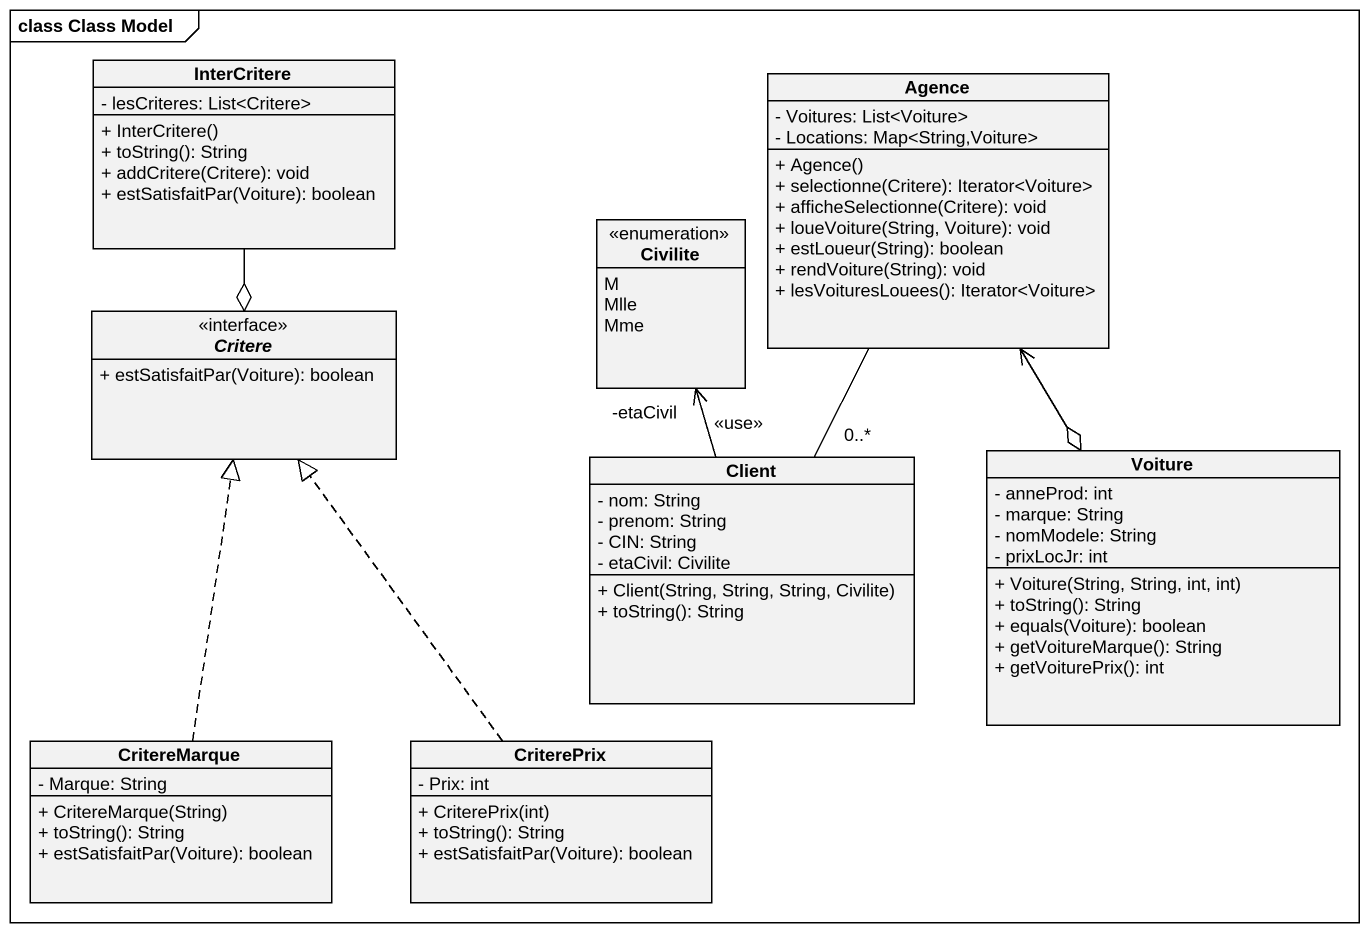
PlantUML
@startuml
mainframe class Class Model
hide circle
hide empty members
skinparam classAttributeIconSize 0
class InterCritere {
  - lesCriteres: List<Critere>
  + InterCritere()
  + toString(): String
  + addCritere(Critere): void
  + estSatisfaitPar(Voiture): boolean
}
class Agence {
  - Voitures: List<Voiture>
  - Locations: Map<String,Voiture>
  + Agence()
  + selectionne(Critere): Iterator<Voiture>
  + afficheSelectionne(Critere): void
  + loueVoiture(String, Voiture): void
  + estLoueur(String): boolean
  + rendVoiture(String): void
  + lesVoituresLouees(): Iterator<Voiture>
}
enum Civilite {
  M
  Mlle
  Mme
}
interface Critere <<interface>> {
  + estSatisfaitPar(Voiture): boolean
}
class Client {
  - nom: String
  - prenom: String
  - CIN: String
  - etaCivil: Civilite
  + Client(String, String, String, Civilite)
  + toString(): String
}
class Voiture {
  - anneProd: int
  - marque: String
  - nomModele: String
  - prixLocJr: int
  + Voiture(String, String, int, int)
  + toString(): String
  + equals(Voiture): boolean
  + getVoitureMarque(): String
  + getVoiturePrix(): int
}
class CritereMarque {
  - Marque: String
  + CritereMarque(String)
  + toString(): String
  + estSatisfaitPar(Voiture): boolean
}
class CriterePrix {
  - Prix: int
  + CriterePrix(int)
  + toString(): String
  + estSatisfaitPar(Voiture): boolean
}
InterCritere --o Critere
Agence -- "0..*" Client
Agence <--o Voiture
Client .up.> Civilite : <<use>>
Client -up-> "-etaCivil" Civilite
CritereMarque .up.|> Critere
CriterePrix .up.|> Critere
@enduml
